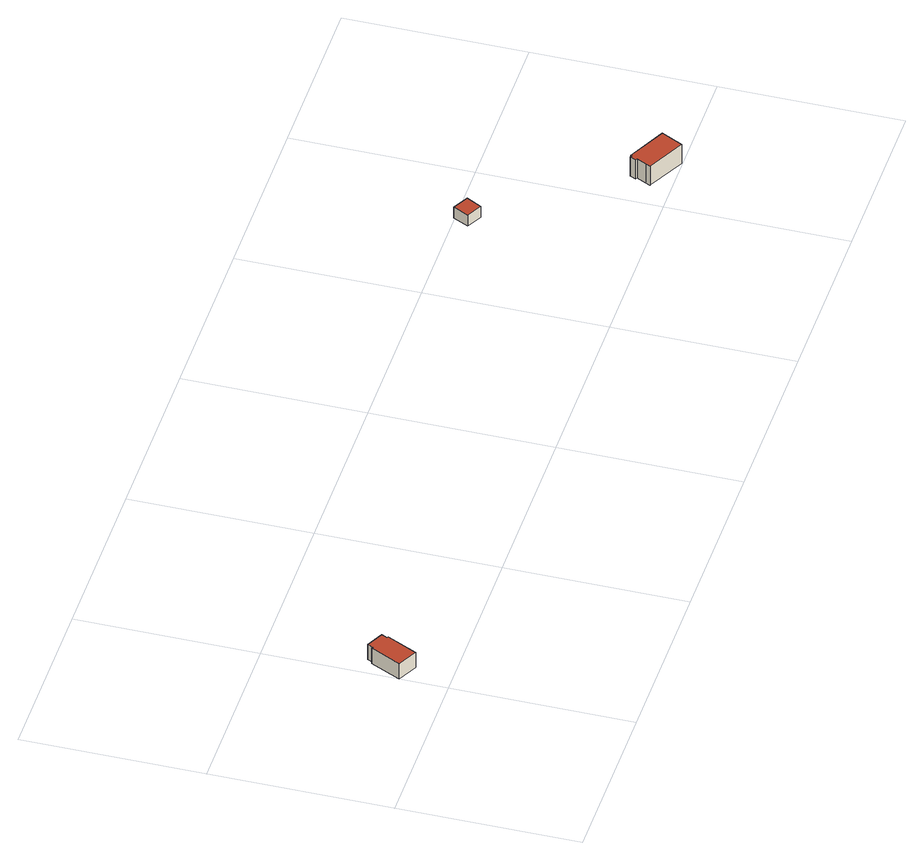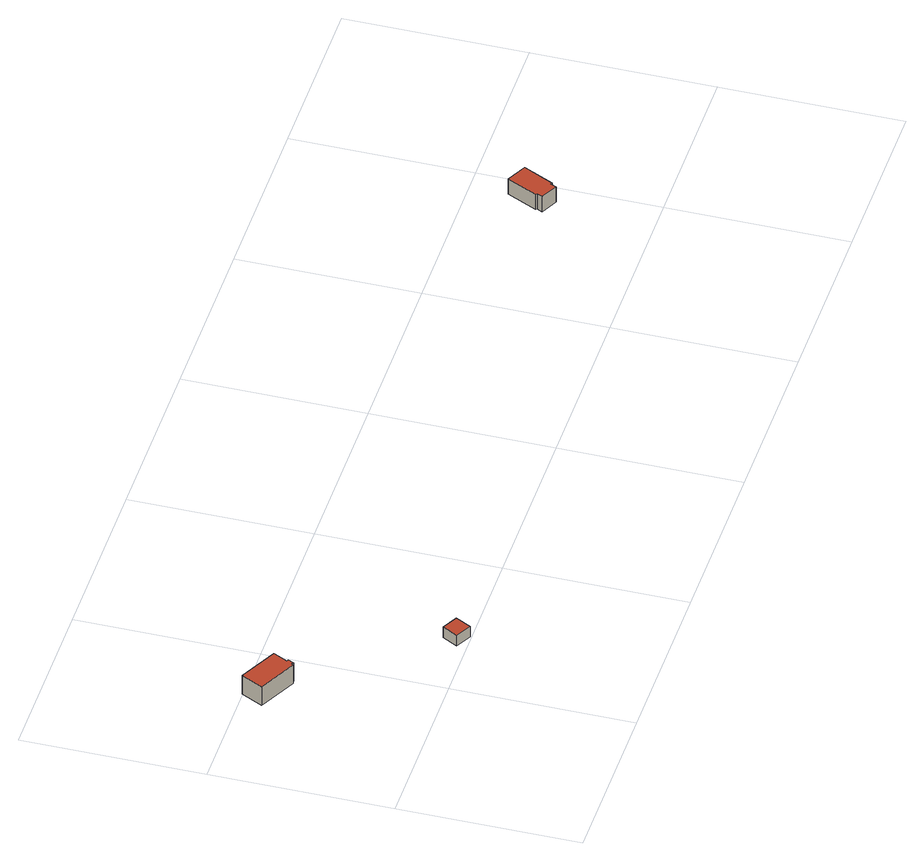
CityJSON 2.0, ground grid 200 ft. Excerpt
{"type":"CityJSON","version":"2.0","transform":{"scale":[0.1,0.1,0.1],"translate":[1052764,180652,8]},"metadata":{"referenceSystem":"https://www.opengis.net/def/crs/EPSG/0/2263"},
"CityObjects":{
"building1":{"type":"Building","attributes":{"name":"Bldg_3210012603","BIN":"4286880"},"geometry":[{"type":"MultiSurface","lod":"2","boundaries":[[[0,1,2,3,4,5,6,7]],[[8,9,10,11,12,13,14,15]],[[1,0,15,14]],[[2,1,14,13]],[[3,2,13,12]],[[4,3,12,11]],[[5,4,11,10]],[[6,5,10,9]],[[7,6,9,8]],[[0,7,8,15]]],"semantics":{"surfaces":[{"type":"RoofSurface","BIN":"4286880"},{"type":"GroundSurface"},{"type":"WallSurface"}],"values":[0,1,2,2,2,2,2,2,2,2]}}]},
"building2":{"type":"Building","attributes":{"name":"Bldg_3511012097","BIN":"4515314"},"geometry":[{"type":"MultiSurface","lod":"2","boundaries":[[[16,17,18,19]],[[20,21,22,23]],[[20,23,19,18]],[[21,20,18,17]],[[22,21,17,16]],[[23,22,16,19]]],"semantics":{"surfaces":[{"type":"GroundSurface"},{"type":"RoofSurface","BIN":"4515314"},{"type":"WallSurface"}],"values":[0,1,2,2,2,2]}}]},
"building3":{"type":"Building","attributes":{"name":"Bldg_3210006464","BIN":"4287296"},"geometry":[{"type":"MultiSurface","lod":"2","boundaries":[[[24,25,26,27,28,29,30,31,32,33,34,35]],[[36,37,38,39,40,41,42,43,44,45,46,47]],[[25,24,47,46]],[[26,25,46,45]],[[27,26,45,44]],[[28,27,44,43]],[[29,28,43,42]],[[30,29,42,41]],[[31,30,41,40]],[[32,31,40,39]],[[33,32,39,38]],[[34,33,38,37]],[[35,34,37,36]],[[24,35,36,47]]],"semantics":{"surfaces":[{"type":"RoofSurface","BIN":"4287296"},{"type":"GroundSurface"},{"type":"WallSurface"}],"values":[0,1,2,2,2,2,2,2,2,2,2,2,2,2]}}]}
},
"vertices":[
[220,918,204],[189,855,204],[173,863,204],[6,523,204],[228,414,204],[395,754,204],[379,762,204],[409,824,204],[409,824,4],[379,762,4],[395,754,4],[228,414,4],[6,523,4],[173,863,4],[189,855,4],[220,918,4],
[7284,1739,47],[7109,1831,47],[7199,2002,47],[7374,1911,47],[7199,2002,189],[7109,1831,189],[7284,1739,189],[7374,1911,189],
[8390,462,280],[8382,446,280],[8375,449,280],[8360,457,280],[8328,392,280],[8347,382,280],[8349,381,280],[8296,274,280],[8269,222,280],[8271,221,280],[8697,7,280],[8818,247,280],[8818,247,32],[8697,7,32],[8271,221,32],[8269,222,32],[8296,274,32],[8349,381,32],[8347,382,32],[8328,392,32],[8360,457,32],[8375,449,32],[8382,446,32],[8390,462,32]
]}
